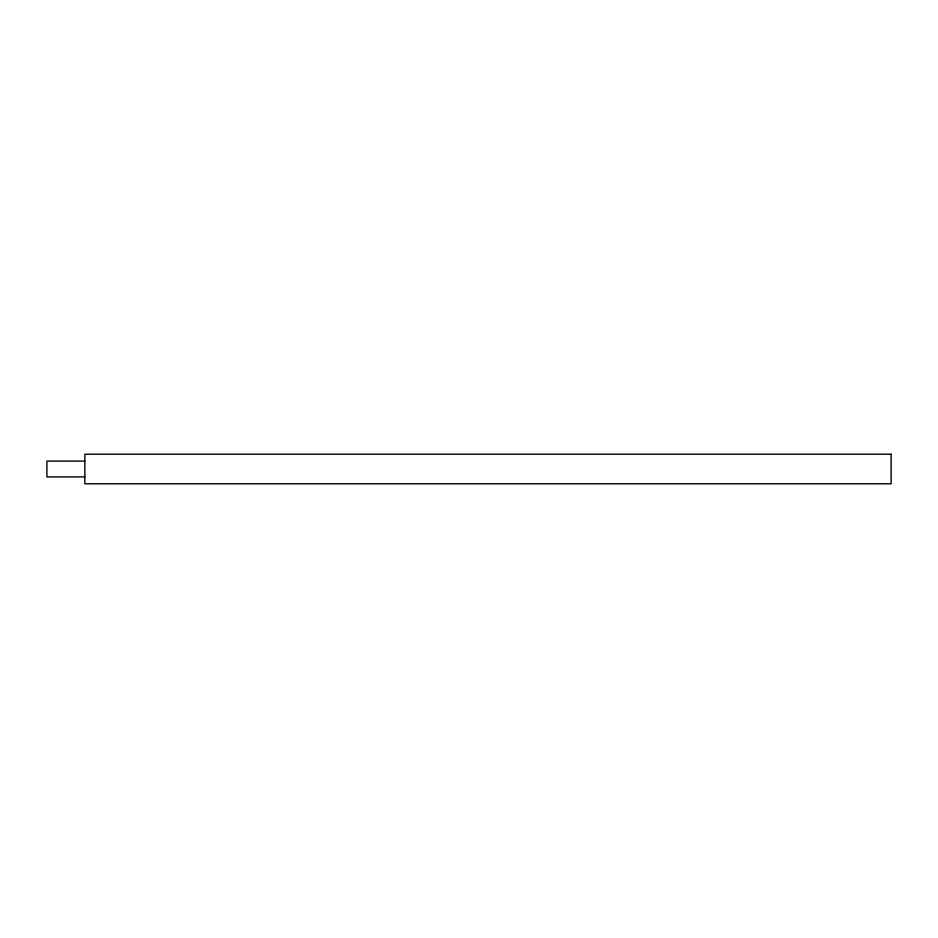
<?xml version="1.0" encoding="UTF-8"?>
<svg xmlns="http://www.w3.org/2000/svg" width="938" height="938" viewBox="0 0 938 938"><rect width="100%" height="100%" fill="white"/><g stroke="black" fill="none" stroke-linecap="round" stroke-linejoin="round"><path stroke-width="1.41" d="M84.842 461.097L46.9 461.097L46.9 476.903L84.842 476.903M891.1 454.215L84.842 454.215L84.842 483.785L891.1 483.785L891.1 454.215"/></g></svg>
